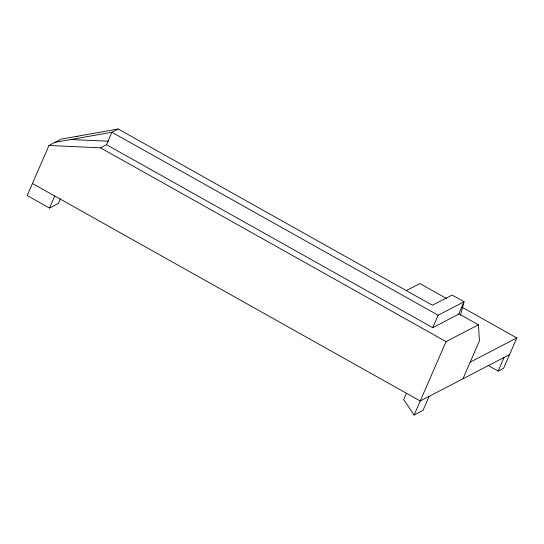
<?xml version="1.0" encoding="UTF-8"?>
<svg xmlns="http://www.w3.org/2000/svg" width="544" height="544" viewBox="0 0 544 544"><rect width="100%" height="100%" fill="white"/><g stroke="black" fill="none" stroke-linecap="round" stroke-linejoin="round"><path stroke-width="0.82" d="M460.489 315.173L464.059 301.764L452.057 295.032L432.419 305.232L118.191 128.982L61.248 139.108L48.967 145.486L27.2 195.548L49.477 208.046L58.378 203.422L60.343 198.9M49.477 208.046L54.72 195.99M48.967 145.486L100.497 147.812L106.488 144.697L111.901 132.246L118.191 128.982M106.488 144.697L432.725 327.678L438.138 315.228L464.059 301.764L458.646 314.214M406.422 393.332L403.716 399.568L414.127 415.018L423.028 410.4L429.128 396.372M414.127 415.018L446.046 341.625L478.414 324.809L479.461 340.802L462.937 378.808M488.124 365.459L498.134 371.076L504.064 357.449M462.04 307.231L516.8 337.946L503.635 368.22L498.134 371.076M406.32 290.598L419.852 283.567L446.495 298.513M432.725 327.678L459.102 313.976L478.414 324.809M470.172 362.161L516.8 337.946M509.565 354.586L420.226 400.996L32.443 183.491M55.107 142.297L111.901 132.246L438.138 315.228M70.543 139.522L108.548 141.243M100.497 147.812L446.046 341.625M76.282 136.789A23.984 8.48 23.5 0 1 77.663 136.53"/></g></svg>
